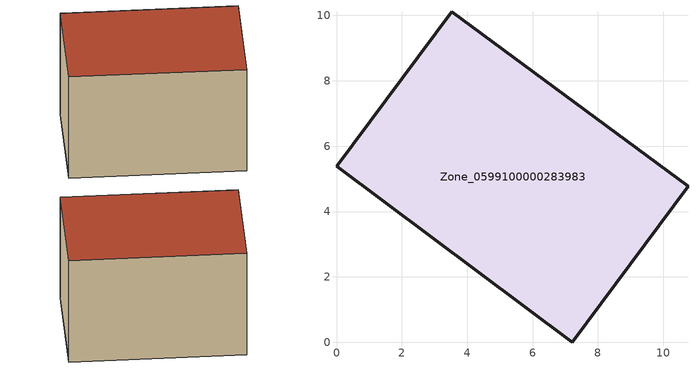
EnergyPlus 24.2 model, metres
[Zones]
Zone_0599100000283983
 floor ground (C_G): 7.21,0 0,5.38 3.52,10.11 10.76,4.77 z1.16
 wall outside (C_F): 7.21,0 10.76,4.77 3.52,10.11 0,5.38 7.21,0 z1.16:7.24
 roof outside (C_R): 0,5.38 7.21,0 10.76,4.77 3.52,10.11 z7.24
[BUILDING]
Pand.0599100000283983: North Axis=0; Terrain=City; Loads Convergence Tolerance Value=0.04; Temperature Convergence Tolerance Value=0.4; Solar Distribution=FullExterior; Maximum Number of Warmup Days=25; Minimum Number of Warmup Days=1
[Site:Location]
Rotterdam.The.Hague.AP_ZH_NLD Design_Conditions: Latitude=51.96; Longitude=4.45; Time Zone=1; Elevation=-4.5
[SITE:GROUNDTEMPERATURE:BUILDINGSURFACE]
18, 18, 18, 18, 18, 18, 18, 18, 18, 18, 18, 18
[MATERIAL] Thermal Absorptance=0.9; Solar Absorptance=0.7; Visible Absorptance=0.7
Name | Roughness | Thickness | Conductivity | Density | Specific Heat
G.TI.1946-1964 | MediumSmooth | 0.15 | 1 | 540 | 1210
F.TI.1946-1964 | Rough | 0.3 | 0.857143 | 1920 | 840
R.TI.1946-1964 | MediumRough | 0.2 | 0.277778 | 1500 | 1000
[CONSTRUCTION]
C_G: G.TI.1946-1964
C_F: F.TI.1946-1964
C_R: R.TI.1946-1964
[ZONE]
Zone_0599100000283983: Type=1; Multiplier=1; Ceiling Height=Autocalculate; Volume=Autocalculate; Floor Area=autocalculate; Part of Total Floor Area=Yes
[ZONEINFILTRATION:DESIGNFLOWRATE]
Infil_Zone_0599100000283983: Zone or ZoneList or Space or SpaceList=Zone_0599100000283983; Schedule=AlwaysOn; Design Flow Rate Calculation Method=Flow/Area; Flow Rate per Floor Area=0.003; Constant Term Coefficient=1; Temperature Term Coefficient=0; Velocity Term Coefficient=0; Velocity Squared Term Coefficient=0
[HVACTEMPLATE:ZONE:IDEALLOADSAIRSYSTEM]
Zone_0599100000283983: Maximum Heating Supply Air Temperature=50; Minimum Cooling Supply Air Temperature=13; Maximum Heating Supply Air Humidity Ratio=0.0156; Minimum Cooling Supply Air Humidity Ratio=0.0077; Heating Limit=NoLimit; Cooling Limit=NoLimit; Dehumidification Control Type=ConstantSensibleHeatRatio; Cooling Sensible Heat Ratio=0.7; Dehumidification Setpoint=60; Humidification Control Type=None; Humidification Setpoint=30; Outdoor Air Method=None; Outdoor Air Flow Rate per Person=0.00944; Outdoor Air Flow Rate per Zone Floor Area=0; Outdoor Air Flow Rate per Zone=0; Demand Controlled Ventilation Type=None; Outdoor Air Economizer Type=NoEconomizer; Heat Recovery Type=None; Sensible Heat Recovery Effectiveness=0.7; Latent Heat Recovery Effectiveness=0.65
[ZONECONTROL:THERMOSTAT]
ThermostatControl_Zone_0599100000283983: Zone or ZoneList=Zone_0599100000283983; Control Type Schedule=DualSetpointControlType; Control 1=Thermostat_Zone_0599100000283983; Temperature Difference Between Cutout And Setpoint=0
[THERMOSTATSETPOINT:DUALSETPOINT]
Thermostat_Zone_0599100000283983: Heating Setpoint Temperature Schedule=HeatingSetpoint_Zone_0599100000283983; Cooling Setpoint Temperature Schedule=CoolingSetpoint_Zone_0599100000283983
[SCHEDULE:COMPACT]
HeatingSetpoint_Zone_0599100000283983: Through: 12/31, For: AllDays, Until: 24:00, 21
CoolingSetpoint_Zone_0599100000283983: Through: 12/31, For: AllDays, Until: 24:00, 24
DualSetpointControlType: Through: 12/31, For: AllDays, Until: 24:00, 4
AlwaysOn: Through: 12/31, For: AllDays, Until: 24:00, 1
